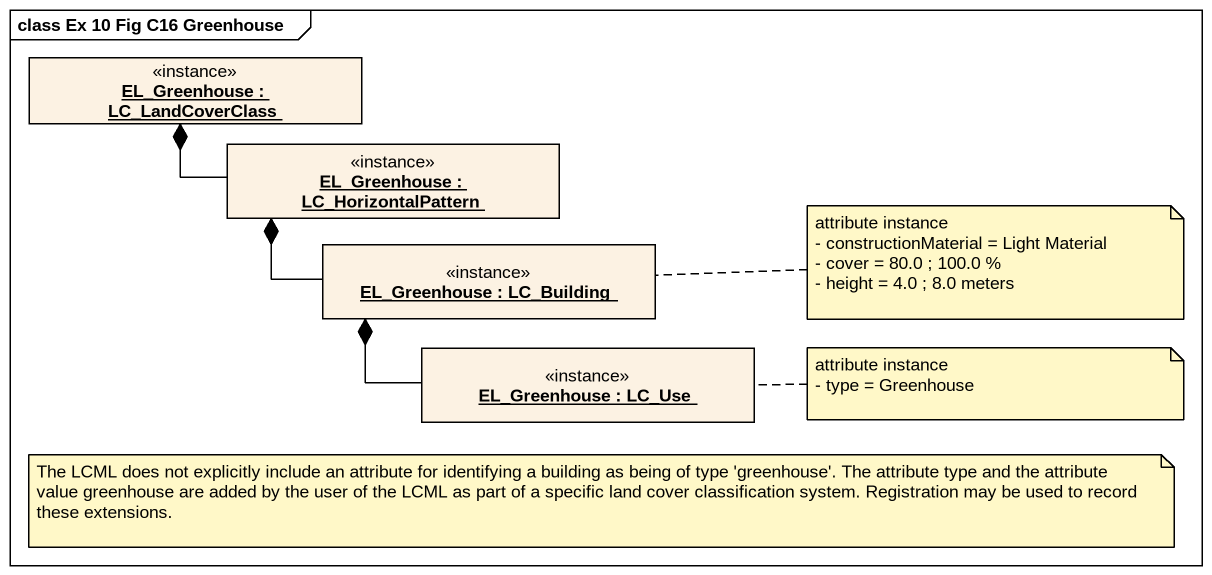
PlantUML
@startuml
mainframe class Ex 10 Fig C16 Greenhouse
hide circle
hide empty members
object "EL_Greenhouse : LC_LandCoverClass" as EL_Greenhouse <<instance>> #FCF2E3
object "EL_Greenhouse : LC_HorizontalPattern" as EL_Greenhouse_2 <<instance>> #FCF2E3
object "EL_Greenhouse : LC_Building" as EL_Greenhouse_3 <<instance>> #FCF2E3
object "EL_Greenhouse : LC_Use" as EL_Greenhouse_4 <<instance>> #FCF2E3
EL_Greenhouse_2 -left-* EL_Greenhouse
EL_Greenhouse_3 -up-* EL_Greenhouse_2
EL_Greenhouse_4 -up-* EL_Greenhouse_3
note right of EL_Greenhouse_3
  attribute instance
  - constructionMaterial = Light Material
  - cover = 80.0 ; 100.0 %
  - height = 4.0 ; 8.0 meters
end note
note right of EL_Greenhouse_4
  attribute instance
  - type = Greenhouse
end note
note as N3
  The LCML does not explicitly include an attribute for identifying a building as being of type 'greenhouse'. The attribute type and the attribute value greenhouse are added by the user of the LCML as part of a specific land cover classification system. Registration may be used to record these extensions.
end note
@enduml
